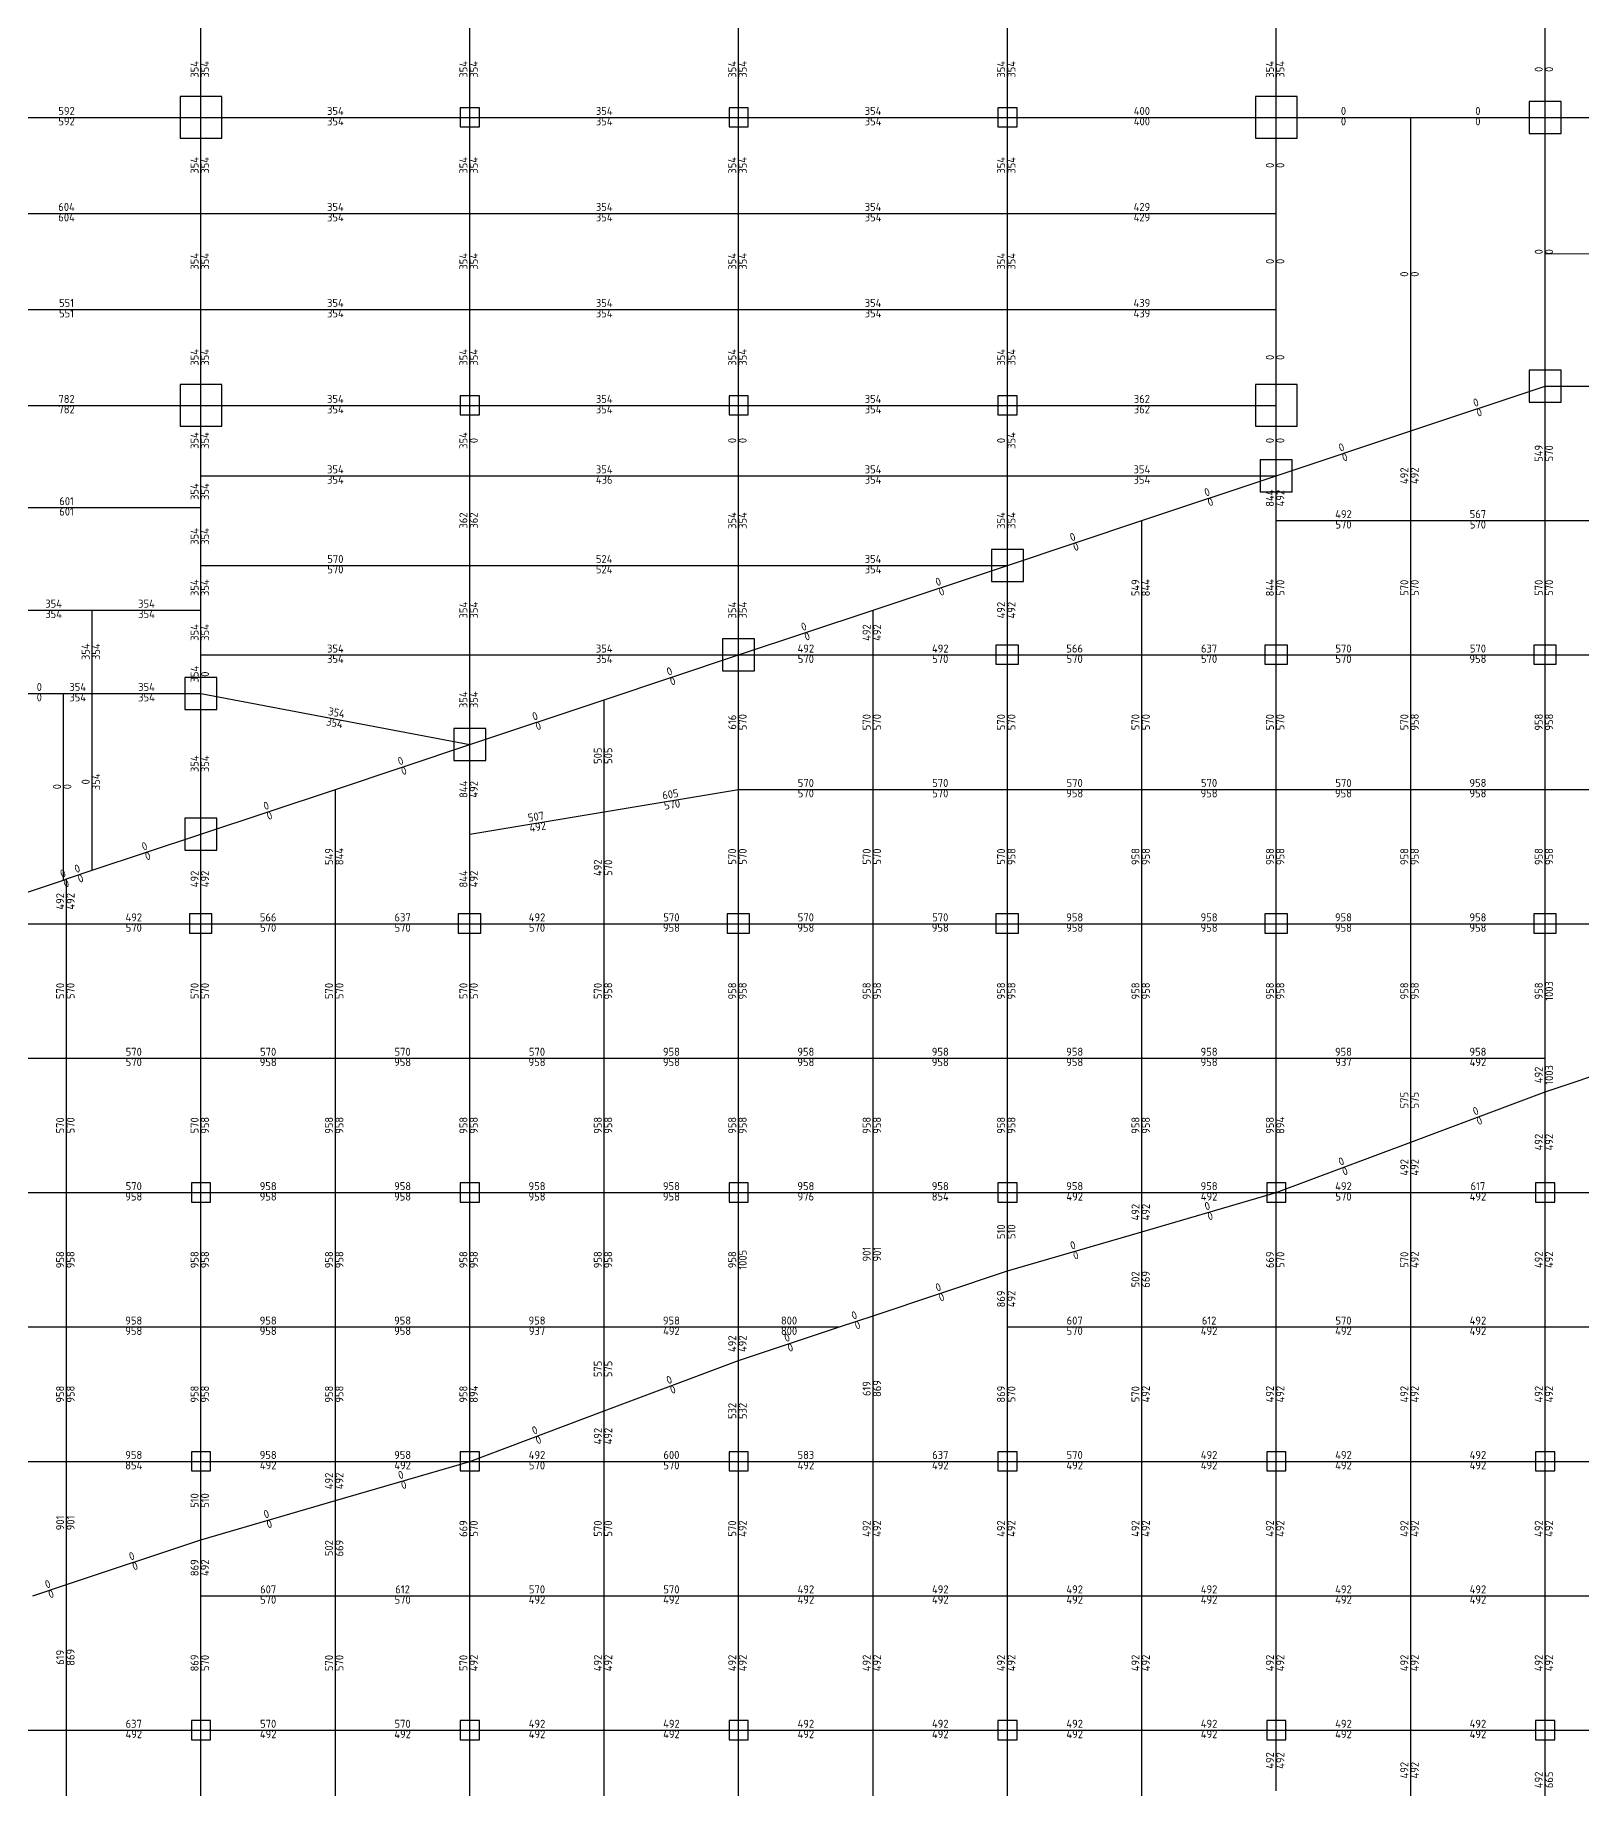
# Model space of a CAD drawing. Header units: millimetres. Extents: x -245177 to 1112891, y -1092030 to 122567.
# Drawn here: x -66884 to -18550, y -958058 to -903251 of the extents above; entities that cross this region are included whole.
import ezdxf
from ezdxf.enums import TextEntityAlignment as Align

# ---------------------------------------------------------------- set-up
doc = ezdxf.new("R2010")
doc.units = ezdxf.units.MM
doc.header["$MEASUREMENT"] = 0
for name, color, linetype in [('13', 4, 'Continuous'), ('dsg', 7, 'Continuous'), ('jiantu', 134, 'Continuous')]:
    doc.layers.add(name, color=color, linetype=linetype)
doc.styles.add('TrueTypeFont', font='yjkeng.shx', dxfattribs={"bigfont": 'yjkchn.shx'})

msp = doc.modelspace()

# ---------------------------------------------------------------- linework, layer by layer
at = {"layer": 'jiantu'}
for p, q in [((-61700, -905822), (-61700, -902822)), ((-53300, -905822), (-53300, -902822)), ((-44900, -905822), (-44900, -902822)), ((-36500, -905822), (-36500, -902822)), ((-28100, -905822), (-28100, -902822)), ((-19700, -905822), (-19700, -902822)), ((-70100, -905822), (-61700, -905822)), ((-61700, -905822), (-53300, -905822)), ((-61700, -908822), (-61700, -905822)), ((-53300, -905822), (-44900, -905822)), ((-53300, -908822), (-53300, -905822)), ((-44900, -905822), (-36500, -905822)), ((-44900, -908822), (-44900, -905822)), ((-36500, -905822), (-28100, -905822)), ((-36500, -908822), (-36500, -905822)), ((-28100, -905822), (-23900, -905822)), ((-28100, -908822), (-28100, -905822)), ((-23900, -905822), (-19700, -905822)), ((-23900, -915622), (-23900, -905822)), ((-19700, -914222), (-19700, -905822)), ((-19700, -905822), (-15500, -905822)), ((-70100, -908822), (-61700, -908822)), ((-61700, -911822), (-61700, -908822)), ((-61700, -908822), (-53300, -908822)), ((-53300, -911822), (-53300, -908822)), ((-53300, -908822), (-44900, -908822)), ((-44900, -911822), (-44900, -908822)), ((-44900, -908822), (-36500, -908822)), ((-36500, -911822), (-36500, -908822)), ((-36500, -908822), (-28100, -908822)), ((-28100, -911822), (-28100, -908822)), ((-19689, -910085), (-15500, -910069)), ((-70100, -911822), (-61700, -911822)), ((-61700, -914822), (-61700, -911822)), ((-61700, -911822), (-53300, -911822)), ((-53300, -914822), (-53300, -911822)), ((-53300, -911822), (-44900, -911822)), ((-44900, -914822), (-44900, -911822)), ((-44900, -911822), (-36500, -911822)), ((-36500, -914822), (-36500, -911822)), ((-36500, -911822), (-28100, -911822)), ((-28100, -914822), (-28100, -911822)), ((-23900, -915622), (-19700, -914222)), ((-19700, -918422), (-19700, -914222)), ((-19700, -914222), (-15500, -914222)), ((-70100, -914822), (-61700, -914822)), ((-61700, -914822), (-53300, -914822)), ((-61700, -917022), (-61700, -914822)), ((-53300, -914822), (-44900, -914822)), ((-53300, -917022), (-53300, -914822)), ((-44900, -914822), (-36500, -914822)), ((-44900, -917022), (-44900, -914822)), ((-36500, -914822), (-28100, -914822)), ((-36500, -917022), (-36500, -914822)), ((-28100, -917022), (-28100, -914822)), ((-28100, -917022), (-23900, -915622)), ((-23900, -918422), (-23900, -915622)), ((-61700, -917022), (-53300, -917022)), ((-61700, -918017), (-61700, -917022)), ((-53300, -919822), (-53300, -917022)), ((-53300, -917022), (-44900, -917022)), ((-44900, -919822), (-44900, -917022)), ((-44900, -917022), (-36500, -917022)), ((-36500, -919822), (-36500, -917022)), ((-36500, -917022), (-28100, -917022)), ((-32300, -918422), (-28100, -917022)), ((-28100, -918422), (-28100, -917022)), ((-70100, -918017), (-61700, -918017)), ((-61700, -919822), (-61700, -918017)), ((-36500, -919822), (-32300, -918422)), ((-32300, -922622), (-32300, -918422)), ((-28100, -918422), (-23900, -918422)), ((-28100, -922622), (-28100, -918422)), ((-23900, -922622), (-23900, -918422)), ((-23900, -918422), (-19700, -918422)), ((-19700, -918422), (-15500, -918422)), ((-19700, -922622), (-19700, -918422)), ((-61700, -919822), (-53300, -919822)), ((-61700, -921219), (-61700, -919822)), ((-53300, -922622), (-53300, -919822)), ((-53300, -919822), (-44900, -919822)), ((-44900, -922622), (-44900, -919822)), ((-44900, -919822), (-36500, -919822)), ((-40700, -921222), (-36500, -919822)), ((-36500, -922622), (-36500, -919822)), ((-67504, -921219), (-65104, -921219)), ((-65104, -923822), (-65104, -921219)), ((-65104, -921219), (-61700, -921219)), ((-61700, -922622), (-61700, -921219)), ((-44900, -922622), (-40700, -921222)), ((-40700, -922622), (-40700, -921222)), ((-61700, -923822), (-61700, -922622)), ((-61700, -922622), (-53300, -922622)), ((-53300, -925422), (-53300, -922622)), ((-53300, -922622), (-44900, -922622)), ((-49100, -924022), (-44900, -922622)), ((-44900, -922622), (-40700, -922622)), ((-44900, -926822), (-44900, -922622)), ((-40700, -922622), (-36500, -922622)), ((-40700, -926822), (-40700, -922622)), ((-36500, -926822), (-36500, -922622)), ((-36500, -922622), (-32300, -922622)), ((-32300, -922622), (-28100, -922622)), ((-32300, -926822), (-32300, -922622)), ((-28100, -926822), (-28100, -922622)), ((-28100, -922622), (-23900, -922622)), ((-23900, -922622), (-19700, -922622)), ((-23900, -926822), (-23900, -922622)), ((-19700, -926822), (-19700, -922622)), ((-19700, -922622), (-15500, -922622)), ((-67504, -923822), (-66000, -923822)), ((-66000, -923822), (-65104, -923822)), ((-66000, -929655), (-66000, -923822)), ((-65104, -923822), (-61700, -923822)), ((-65104, -929352), (-65104, -923822)), ((-61700, -928222), (-61700, -923822)), ((-61700, -923822), (-53300, -925422)), ((-53300, -925422), (-49100, -924022)), ((-49100, -927522), (-49100, -924022)), ((-57500, -926822), (-53300, -925422)), ((-53300, -928222), (-53300, -925422)), ((-61700, -928222), (-57500, -926822)), ((-57500, -931022), (-57500, -926822)), ((-49100, -927522), (-44900, -926822)), ((-44900, -926822), (-40700, -926822)), ((-44900, -931022), (-44900, -926822)), ((-40700, -926822), (-36500, -926822)), ((-40700, -931022), (-40700, -926822)), ((-36500, -926822), (-32300, -926822)), ((-36500, -931022), (-36500, -926822)), ((-32300, -926822), (-28100, -926822)), ((-32300, -931022), (-32300, -926822)), ((-28100, -926822), (-23900, -926822)), ((-28100, -931022), (-28100, -926822)), ((-23900, -926822), (-19700, -926822)), ((-23900, -931022), (-23900, -926822)), ((-19700, -926822), (-15500, -926822)), ((-19700, -931022), (-19700, -926822)), ((-53300, -928222), (-49100, -927522)), ((-49100, -931022), (-49100, -927522)), ((-65104, -929352), (-61700, -928222)), ((-61700, -931022), (-61700, -928222)), ((-53300, -931022), (-53300, -928222)), ((-65900, -929622), (-65104, -929352)), ((-70100, -931022), (-66000, -929655)), ((-66000, -929655), (-65900, -929622)), ((-65900, -931022), (-65900, -929622)), ((-70100, -931022), (-65900, -931022)), ((-65900, -931022), (-61700, -931022)), ((-65900, -935222), (-65900, -931022)), ((-61700, -935222), (-61700, -931022)), ((-61700, -931022), (-57500, -931022)), ((-57500, -931022), (-53300, -931022)), ((-57500, -935222), (-57500, -931022)), ((-53300, -935222), (-53300, -931022)), ((-53300, -931022), (-49100, -931022)), ((-49100, -931022), (-44900, -931022)), ((-49100, -935222), (-49100, -931022)), ((-44900, -935222), (-44900, -931022)), ((-44900, -931022), (-40700, -931022)), ((-40700, -931022), (-36500, -931022)), ((-40700, -935222), (-40700, -931022)), ((-36500, -935222), (-36500, -931022)), ((-36500, -931022), (-32300, -931022)), ((-32300, -931022), (-28100, -931022)), ((-32300, -935222), (-32300, -931022)), ((-28100, -935222), (-28100, -931022)), ((-28100, -931022), (-23900, -931022)), ((-23900, -931022), (-19700, -931022)), ((-23900, -935222), (-23900, -931022)), ((-19700, -935222), (-19700, -931022)), ((-19700, -931022), (-15500, -931022)), ((-19700, -936271), (-15500, -934871)), ((-70100, -935222), (-65900, -935222)), ((-65900, -939422), (-65900, -935222)), ((-65900, -935222), (-61700, -935222)), ((-61700, -935222), (-57500, -935222)), ((-61700, -939422), (-61700, -935222)), ((-57500, -939422), (-57500, -935222)), ((-57500, -935222), (-53300, -935222)), ((-53300, -935222), (-49100, -935222)), ((-53300, -939422), (-53300, -935222)), ((-49100, -939422), (-49100, -935222)), ((-49100, -935222), (-44900, -935222)), ((-44900, -935222), (-40700, -935222)), ((-44900, -939422), (-44900, -935222)), ((-40700, -939422), (-40700, -935222)), ((-40700, -935222), (-36500, -935222)), ((-36500, -935222), (-32300, -935222)), ((-36500, -939422), (-36500, -935222)), ((-32300, -939422), (-32300, -935222)), ((-32300, -935222), (-28100, -935222)), ((-28100, -935222), (-23900, -935222)), ((-28100, -939422), (-28100, -935222)), ((-23900, -935222), (-19700, -935222)), ((-23900, -937846), (-23900, -935222)), ((-19700, -936271), (-19700, -935222)), ((-23900, -937846), (-19700, -936271)), ((-19700, -939422), (-19700, -936271)), ((-28100, -939422), (-23900, -937846)), ((-23900, -939422), (-23900, -937846)), ((-70100, -939422), (-65900, -939422)), ((-65900, -939422), (-61700, -939422)), ((-65900, -943622), (-65900, -939422)), ((-61700, -943622), (-61700, -939422)), ((-61700, -939422), (-57500, -939422)), ((-57500, -939422), (-53300, -939422)), ((-57500, -943622), (-57500, -939422)), ((-53300, -943622), (-53300, -939422)), ((-53300, -939422), (-49100, -939422)), ((-49100, -939422), (-44900, -939422)), ((-49100, -943622), (-49100, -939422)), ((-44900, -943622), (-44900, -939422)), ((-44900, -939422), (-40700, -939422)), ((-40700, -939422), (-36500, -939422)), ((-40700, -943271), (-40700, -939422)), ((-36500, -941871), (-36500, -939422)), ((-36500, -939422), (-32300, -939422)), ((-32300, -939422), (-28100, -939422)), ((-32300, -940646), (-32300, -939422)), ((-32300, -940646), (-28100, -939422)), ((-28100, -943622), (-28100, -939422)), ((-28100, -939422), (-23900, -939422)), ((-23900, -939422), (-19700, -939422)), ((-23900, -943622), (-23900, -939422)), ((-19700, -943622), (-19700, -939422)), ((-19700, -939422), (-15500, -939422)), ((-36500, -941871), (-32300, -940646)), ((-32300, -943622), (-32300, -940646)), ((-40700, -943271), (-36500, -941871)), ((-36500, -943622), (-36500, -941871)), ((-70100, -943622), (-65900, -943622)), ((-65900, -947822), (-65900, -943622)), ((-65900, -943622), (-61700, -943622)), ((-61700, -943622), (-57500, -943622)), ((-61700, -947822), (-61700, -943622)), ((-57500, -947822), (-57500, -943622)), ((-57500, -943622), (-53300, -943622)), ((-53300, -943622), (-49100, -943622)), ((-53300, -947822), (-53300, -943622)), ((-49100, -943622), (-44900, -943622)), ((-49100, -946246), (-49100, -943622)), ((-44900, -943622), (-41751, -943622)), ((-44900, -944671), (-44900, -943622)), ((-44900, -944671), (-41751, -943622)), ((-41751, -943622), (-40700, -943271)), ((-40700, -947822), (-40700, -943271)), ((-36500, -943622), (-32300, -943622)), ((-36500, -947822), (-36500, -943622)), ((-32300, -947822), (-32300, -943622)), ((-32300, -943622), (-28100, -943622)), ((-28100, -943622), (-23900, -943622)), ((-28100, -947822), (-28100, -943622)), ((-23900, -947822), (-23900, -943622)), ((-23900, -943622), (-19700, -943622)), ((-19700, -943622), (-15500, -943622)), ((-19700, -947822), (-19700, -943622)), ((-49100, -946246), (-44900, -944671)), ((-44900, -947822), (-44900, -944671)), ((-53300, -947822), (-49100, -946246)), ((-49100, -947822), (-49100, -946246)), ((-70100, -947822), (-65900, -947822)), ((-65900, -947822), (-61700, -947822)), ((-65900, -951671), (-65900, -947822)), ((-61700, -950271), (-61700, -947822)), ((-61700, -947822), (-57500, -947822)), ((-57500, -947822), (-53300, -947822)), ((-57500, -949046), (-57500, -947822)), ((-57500, -949046), (-53300, -947822)), ((-53300, -952022), (-53300, -947822)), ((-53300, -947822), (-49100, -947822)), ((-49100, -947822), (-44900, -947822)), ((-49100, -952022), (-49100, -947822)), ((-44900, -952022), (-44900, -947822)), ((-44900, -947822), (-40700, -947822)), ((-40700, -947822), (-36500, -947822)), ((-40700, -952022), (-40700, -947822)), ((-36500, -952022), (-36500, -947822)), ((-36500, -947822), (-32300, -947822)), ((-32300, -947822), (-28100, -947822)), ((-32300, -952022), (-32300, -947822)), ((-28100, -952022), (-28100, -947822)), ((-28100, -947822), (-23900, -947822)), ((-23900, -947822), (-19700, -947822)), ((-23900, -952022), (-23900, -947822)), ((-19700, -952022), (-19700, -947822)), ((-19700, -947822), (-15500, -947822)), ((-61700, -950271), (-57500, -949046)), ((-57500, -952022), (-57500, -949046)), ((-65900, -951671), (-61700, -950271)), ((-61700, -952022), (-61700, -950271)), ((-66951, -952022), (-65900, -951671)), ((-65900, -956222), (-65900, -951671)), ((-61700, -952022), (-57500, -952022)), ((-61700, -956222), (-61700, -952022)), ((-57500, -956222), (-57500, -952022)), ((-57500, -952022), (-53300, -952022)), ((-53300, -952022), (-49100, -952022)), ((-53300, -956222), (-53300, -952022)), ((-49100, -956222), (-49100, -952022)), ((-49100, -952022), (-44900, -952022)), ((-44900, -952022), (-40700, -952022)), ((-44900, -956222), (-44900, -952022)), ((-40700, -956222), (-40700, -952022)), ((-40700, -952022), (-36500, -952022)), ((-36500, -952022), (-32300, -952022)), ((-36500, -956222), (-36500, -952022)), ((-32300, -956222), (-32300, -952022)), ((-32300, -952022), (-28100, -952022)), ((-28100, -952022), (-23900, -952022)), ((-28100, -956222), (-28100, -952022)), ((-23900, -956222), (-23900, -952022)), ((-23900, -952022), (-19700, -952022)), ((-19700, -952022), (-15500, -952022)), ((-19700, -956222), (-19700, -952022)), ((-70100, -956222), (-65900, -956222)), ((-65900, -956222), (-61700, -956222)), ((-65900, -960422), (-65900, -956222)), ((-61700, -960422), (-61700, -956222)), ((-61700, -956222), (-57500, -956222)), ((-57500, -956222), (-53300, -956222)), ((-57500, -960422), (-57500, -956222)), ((-53300, -960422), (-53300, -956222)), ((-53300, -956222), (-49100, -956222)), ((-49100, -956222), (-44900, -956222)), ((-49100, -960422), (-49100, -956222)), ((-44900, -960422), (-44900, -956222)), ((-44900, -956222), (-40700, -956222)), ((-40700, -956222), (-36500, -956222)), ((-40700, -960422), (-40700, -956222)), ((-36500, -960422), (-36500, -956222)), ((-36500, -956222), (-32300, -956222)), ((-32300, -956222), (-28100, -956222)), ((-32300, -960422), (-32300, -956222)), ((-28100, -958119), (-28100, -956222)), ((-28100, -956222), (-23900, -956222)), ((-23900, -956222), (-19700, -956222)), ((-23900, -958724), (-23900, -956222)), ((-19700, -959329), (-19700, -956222)), ((-19700, -956222), (-15500, -956222))]:
    msp.add_line(p, q, dxfattribs=at)
at = {"layer": 'jiantu', "color": 54}
for points in [[(-61050, -905172), (-62350, -905172), (-62350, -906472), (-61050, -906472)], [(-27450, -905172), (-28750, -905172), (-28750, -906472), (-27450, -906472)], [(-19200, -905322), (-20200, -905322), (-20200, -906322), (-19200, -906322)], [(-53000, -905522), (-53600, -905522), (-53600, -906122), (-53000, -906122)], [(-44600, -905522), (-45200, -905522), (-45200, -906122), (-44600, -906122)], [(-36200, -905522), (-36800, -905522), (-36800, -906122), (-36200, -906122)], [(-61050, -914172), (-62350, -914172), (-62350, -915472), (-61050, -915472)], [(-27450, -914172), (-28750, -914172), (-28750, -915472), (-27450, -915472)], [(-19200, -913722), (-20200, -913722), (-20200, -914722), (-19200, -914722)], [(-53000, -914522), (-53600, -914522), (-53600, -915122), (-53000, -915122)], [(-44600, -914522), (-45200, -914522), (-45200, -915122), (-44600, -915122)], [(-36200, -914522), (-36800, -914522), (-36800, -915122), (-36200, -915122)], [(-27600, -916522), (-28600, -916522), (-28600, -917522), (-27600, -917522)], [(-36000, -919322), (-37000, -919322), (-37000, -920322), (-36000, -920322)], [(-44400, -922122), (-45400, -922122), (-45400, -923122), (-44400, -923122)], [(-36160, -922312), (-36860, -922312), (-36860, -922912), (-36160, -922912)], [(-27755, -922312), (-28455, -922312), (-28455, -922912), (-27755, -922912)], [(-19355, -922312), (-20055, -922312), (-20055, -922912), (-19355, -922912)], [(-61200, -923322), (-62200, -923322), (-62200, -924322), (-61200, -924322)], [(-52800, -924922), (-53800, -924922), (-53800, -925922), (-52800, -925922)], [(-61200, -927722), (-62200, -927722), (-62200, -928722), (-61200, -928722)], [(-61360, -930712), (-62060, -930712), (-62060, -931312), (-61360, -931312)], [(-52960, -930712), (-53660, -930712), (-53660, -931312), (-52960, -931312)], [(-44560, -930712), (-45260, -930712), (-45260, -931312), (-44560, -931312)], [(-36160, -930712), (-36860, -930712), (-36860, -931312), (-36160, -931312)], [(-27755, -930712), (-28455, -930712), (-28455, -931312), (-27755, -931312)], [(-19355, -930712), (-20055, -930712), (-20055, -931312), (-19355, -931312)], [(-61400, -939122), (-62000, -939122), (-62000, -939722), (-61400, -939722)], [(-53000, -939122), (-53600, -939122), (-53600, -939722), (-53000, -939722)], [(-44600, -939122), (-45200, -939122), (-45200, -939722), (-44600, -939722)], [(-36200, -939122), (-36800, -939122), (-36800, -939722), (-36200, -939722)], [(-27800, -939122), (-28400, -939122), (-28400, -939722), (-27800, -939722)], [(-19400, -939122), (-20000, -939122), (-20000, -939722), (-19400, -939722)], [(-61400, -947522), (-62000, -947522), (-62000, -948122), (-61400, -948122)], [(-53000, -947522), (-53600, -947522), (-53600, -948122), (-53000, -948122)], [(-44600, -947522), (-45200, -947522), (-45200, -948122), (-44600, -948122)], [(-36200, -947522), (-36800, -947522), (-36800, -948122), (-36200, -948122)], [(-27800, -947522), (-28400, -947522), (-28400, -948122), (-27800, -948122)], [(-19400, -947522), (-20000, -947522), (-20000, -948122), (-19400, -948122)], [(-61400, -955922), (-62000, -955922), (-62000, -956522), (-61400, -956522)], [(-53000, -955922), (-53600, -955922), (-53600, -956522), (-53000, -956522)], [(-44600, -955922), (-45200, -955922), (-45200, -956522), (-44600, -956522)], [(-36200, -955922), (-36800, -955922), (-36800, -956522), (-36200, -956522)], [(-27800, -955922), (-28400, -955922), (-28400, -956522), (-27800, -956522)], [(-19400, -955922), (-20000, -955922), (-20000, -956522), (-19400, -956522)]]:
    msp.add_lwpolyline(points, close=True, dxfattribs=at)

# ---------------------------------------------------------------- texts
at = {"layer": '13', "color": 4, "linetype": 'Continuous', "style": 'TrueTypeFont'}
for s, p in [('592', (-65900, -905822)), ('604', (-65900, -908822)), ('551', (-65900, -911822)), ('601', (-65900, -918017)), ('567', (-21800, -918422)), ('570', (-57500, -919822)), ('566', (-34400, -922622)), ('637', (-30200, -922622)), ('570', (-26000, -922622)), ('570', (-21800, -922622)), ('570', (-42800, -926822)), ('570', (-38600, -926822)), ('570', (-34400, -926822)), ('570', (-30200, -926822)), ('570', (-26000, -926822)), ('566', (-59600, -931022)), ('637', (-55400, -931022)), ('570', (-47000, -931022)), ('570', (-42800, -931022)), ('570', (-38600, -931022)), ('570', (-63800, -935222)), ('570', (-59600, -935222)), ('570', (-55400, -935222)), ('570', (-51200, -935222)), ('570', (-63800, -939422)), ('617', (-21800, -939422)), ('607', (-34400, -943622)), ('612', (-30200, -943622)), ('570', (-26000, -943622)), ('600', (-47000, -947822)), ('583', (-42800, -947822)), ('637', (-38600, -947822)), ('570', (-34400, -947822)), ('607', (-59600, -952022)), ('612', (-55400, -952022)), ('570', (-51200, -952022)), ('570', (-47000, -952022)), ('637', (-63800, -956222)), ('570', (-59600, -956222)), ('570', (-55400, -956222))]:
    msp.add_text(s, height=250, dxfattribs=at).set_placement(p, align=Align.BOTTOM_CENTER)
for s, p in [('592', (-65900, -905822)), ('604', (-65900, -908822)), ('551', (-65900, -911822)), ('601', (-65900, -918017)), ('570', (-26000, -918422)), ('570', (-21800, -918422)), ('570', (-57500, -919822)), ('570', (-42800, -922622)), ('570', (-38600, -922622)), ('570', (-34400, -922622)), ('570', (-30200, -922622)), ('570', (-26000, -922622)), ('570', (-42800, -926822)), ('570', (-38600, -926822)), ('570', (-63800, -931022)), ('570', (-59600, -931022)), ('570', (-55400, -931022)), ('570', (-51200, -931022)), ('570', (-63800, -935222)), ('570', (-26000, -939422)), ('570', (-34400, -943622)), ('570', (-51200, -947822)), ('570', (-47000, -947822)), ('570', (-59600, -952022)), ('570', (-55400, -952022))]:
    msp.add_text(s, height=250, dxfattribs=at).set_placement(p, align=Align.TOP_CENTER)
for s, rotation, p in [('549', 90, (-19700, -916322)), ('549', 90, (-32300, -920522)), ('570', 90, (-23900, -920522)), ('570', 90, (-19700, -920522)), ('616', 90, (-44900, -924722)), ('570', 90, (-40700, -924722)), ('570', 90, (-36500, -924722)), ('570', 90, (-32300, -924722)), ('570', 90, (-28100, -924722)), ('570', 90, (-23900, -924722)), ('605', 9.4623, (-47000, -927172)), ('549', 90, (-57500, -928922)), ('570', 90, (-44900, -928922)), ('570', 90, (-40700, -928922)), ('570', 90, (-36500, -928922)), ('570', 90, (-65900, -933122)), ('570', 90, (-61700, -933122)), ('570', 90, (-57500, -933122)), ('570', 90, (-53300, -933122)), ('570', 90, (-49100, -933122)), ('575', 90, (-23900, -936534)), ('570', 90, (-65900, -937322)), ('570', 90, (-61700, -937322)), ('669', 90, (-28100, -941522)), ('570', 90, (-23900, -941522)), ('575', 90, (-49100, -944934)), ('619', 90, (-40700, -945546)), ('570', 90, (-32300, -945722)), ('532', 90, (-44900, -946246)), ('669', 90, (-53300, -949922)), ('570', 90, (-49100, -949922)), ('570', 90, (-44900, -949922)), ('619', 90, (-65900, -953946)), ('570', 90, (-57500, -954122)), ('570', 90, (-53300, -954122))]:
    msp.add_text(s, height=250, rotation=rotation, dxfattribs=at).set_placement(p, align=Align.BOTTOM_CENTER)
for s, rotation, p in [('570', 90, (-19700, -916322)), ('570', 90, (-28100, -920522)), ('570', 90, (-23900, -920522)), ('570', 90, (-19700, -920522)), ('570', 90, (-44900, -924722)), ('570', 90, (-40700, -924722)), ('570', 90, (-36500, -924722)), ('570', 90, (-32300, -924722)), ('570', 90, (-28100, -924722)), ('570', 9.4623, (-47000, -927172)), ('570', 90, (-44900, -928922)), ('570', 90, (-40700, -928922)), ('570', 90, (-49100, -929272)), ('570', 90, (-65900, -933122)), ('570', 90, (-61700, -933122)), ('570', 90, (-57500, -933122)), ('570', 90, (-53300, -933122)), ('575', 90, (-23900, -936534)), ('570', 90, (-65900, -937322)), ('570', 90, (-28100, -941522)), ('669', 90, (-32300, -942134)), ('575', 90, (-49100, -944934)), ('570', 90, (-36500, -945722)), ('532', 90, (-44900, -946246)), ('570', 90, (-53300, -949922)), ('570', 90, (-49100, -949922)), ('669', 90, (-57500, -950534)), ('570', 90, (-61700, -954122)), ('570', 90, (-57500, -954122)), ('665', 90, (-19700, -957775))]:
    msp.add_text(s, height=250, rotation=rotation, dxfattribs=at).set_placement(p, align=Align.TOP_CENTER)
at = {"layer": 'dsg', "color": 1, "linetype": 'Continuous', "style": 'TrueTypeFont'}
for s, rotation, p in [('354', 90, (-61700, -904322)), ('354', 90, (-53300, -904322)), ('354', 90, (-44900, -904322)), ('354', 90, (-36500, -904322)), ('354', 90, (-28100, -904322)), ('0', 90, (-19700, -904322)), ('354', 90, (-61700, -907322)), ('354', 90, (-53300, -907322)), ('354', 90, (-44900, -907322)), ('354', 90, (-36500, -907322)), ('0', 90, (-28100, -907322)), ('354', 90, (-61700, -910322)), ('354', 90, (-53300, -910322)), ('354', 90, (-44900, -910322)), ('354', 90, (-36500, -910322)), ('0', 90, (-28100, -910322)), ('0', 90, (-19700, -910022)), ('0', 90, (-23900, -910722)), ('354', 90, (-61700, -913322)), ('354', 90, (-53300, -913322)), ('354', 90, (-44900, -913322)), ('354', 90, (-36500, -913322)), ('0', 90, (-28100, -913322)), ('0', 18.4349, (-21800, -914922)), ('354', 90, (-61700, -915922)), ('354', 90, (-53300, -915922)), ('0', 90, (-44900, -915922)), ('0', 90, (-36500, -915922)), ('0', 90, (-28100, -915922)), ('0', 18.4349, (-26000, -916322)), ('492', 90, (-23900, -917022)), ('354', 90, (-61700, -917519)), ('0', 18.4349, (-30200, -917722)), ('362', 90, (-53300, -918422)), ('354', 90, (-44900, -918422)), ('354', 90, (-36500, -918422)), ('354', 90, (-61700, -918919)), ('0', 18.4349, (-34400, -919122)), ('354', 90, (-61700, -920520)), ('0', 18.4349, (-38600, -920522)), ('354', 90, (-53300, -921222)), ('354', 90, (-44900, -921222)), ('492', 90, (-36500, -921222)), ('354', 90, (-61700, -921920)), ('0', 18.4349, (-42800, -921922)), ('492', 90, (-40700, -921922)), ('354', 90, (-65104, -922520)), ('354', 90, (-61700, -923222)), ('0', 18.4349, (-47000, -923322)), ('354', 90, (-53300, -924022)), ('354', 349.2157, (-57500, -924622)), ('0', 18.4349, (-51200, -924722)), ('505', 90, (-49100, -925772)), ('354', 90, (-61700, -926022)), ('0', 18.4349, (-55400, -926122)), ('0', 90, (-66000, -926738)), ('0', 90, (-65104, -926587)), ('0', 18.4349, (-59600, -927522)), ('507', 9.4623, (-51200, -927872)), ('0', 18.3579, (-63402, -928787)), ('0', 18.4349, (-65950, -929638)), ('0', 18.764, (-65502, -929487)), ('492', 90, (-61700, -929622)), ('492', 90, (-49100, -929272)), ('492', 90, (-65900, -930322)), ('492', 90, (-19700, -935746)), ('0', 20.5586, (-21800, -937059)), ('492', 90, (-19700, -937846)), ('0', 20.5586, (-26000, -938634)), ('492', 90, (-23900, -938634)), ('492', 90, (-32300, -940034)), ('0', 16.2575, (-30200, -940034)), ('510', 90, (-36500, -940646)), ('0', 16.2575, (-34400, -941259)), ('492', 90, (-19700, -941522)), ('502', 90, (-32300, -942134)), ('0', 18.4349, (-38600, -942571)), ('0', 18.4349, (-41225, -943446)), ('492', 90, (-44900, -944146)), ('0', 18.4349, (-43325, -944146)), ('0', 20.5586, (-47000, -945459)), ('492', 90, (-28100, -945722)), ('492', 90, (-23900, -945722)), ('492', 90, (-19700, -945722)), ('0', 20.5586, (-51200, -947034)), ('492', 90, (-49100, -947034)), ('0', 16.2575, (-55400, -948434)), ('492', 90, (-57500, -948434)), ('510', 90, (-61700, -949046)), ('0', 16.2575, (-59600, -949659)), ('492', 90, (-40700, -949922)), ('492', 90, (-36500, -949922)), ('492', 90, (-32300, -949922)), ('492', 90, (-28100, -949922)), ('492', 90, (-23900, -949922)), ('492', 90, (-19700, -949922)), ('502', 90, (-57500, -950534)), ('0', 18.4349, (-63800, -950971)), ('0', 18.4349, (-66425, -951846)), ('492', 90, (-49100, -954122)), ('492', 90, (-44900, -954122)), ('492', 90, (-40700, -954122)), ('492', 90, (-36500, -954122)), ('492', 90, (-32300, -954122)), ('492', 90, (-28100, -954122)), ('492', 90, (-23900, -954122)), ('492', 90, (-19700, -954122)), ('492', 90, (-28100, -957170)), ('492', 90, (-23900, -957473)), ('492', 90, (-19700, -957775))]:
    msp.add_text(s, height=250, rotation=rotation, dxfattribs=at).set_placement(p, align=Align.BOTTOM_CENTER)
for s, rotation, p in [('354', 90, (-61700, -904322)), ('354', 90, (-53300, -904322)), ('354', 90, (-44900, -904322)), ('354', 90, (-36500, -904322)), ('354', 90, (-28100, -904322)), ('0', 90, (-19700, -904322)), ('354', 90, (-61700, -907322)), ('354', 90, (-53300, -907322)), ('354', 90, (-44900, -907322)), ('354', 90, (-36500, -907322)), ('0', 90, (-28100, -907322)), ('354', 90, (-61700, -910322)), ('354', 90, (-53300, -910322)), ('354', 90, (-44900, -910322)), ('354', 90, (-36500, -910322)), ('0', 90, (-28100, -910322)), ('0', 90, (-19700, -910022)), ('0', 90, (-23900, -910722)), ('354', 90, (-61700, -913322)), ('354', 90, (-53300, -913322)), ('354', 90, (-44900, -913322)), ('354', 90, (-36500, -913322)), ('0', 90, (-28100, -913322)), ('0', 18.4349, (-21800, -914922)), ('354', 90, (-61700, -915922)), ('354', 90, (-36500, -915922)), ('0', 90, (-53300, -915922)), ('0', 90, (-44900, -915922)), ('0', 90, (-28100, -915922)), ('0', 18.4349, (-26000, -916322)), ('492', 90, (-23900, -917022)), ('354', 90, (-61700, -917519)), ('0', 18.4349, (-30200, -917722)), ('492', 90, (-28100, -917722)), ('362', 90, (-53300, -918422)), ('354', 90, (-44900, -918422)), ('354', 90, (-36500, -918422)), ('354', 90, (-61700, -918919)), ('0', 18.4349, (-34400, -919122)), ('354', 90, (-61700, -920520)), ('0', 18.4349, (-38600, -920522)), ('354', 90, (-53300, -921222)), ('354', 90, (-44900, -921222)), ('492', 90, (-36500, -921222)), ('354', 90, (-61700, -921920)), ('492', 90, (-40700, -921922)), ('354', 90, (-65104, -922520)), ('0', 18.4349, (-42800, -921922)), ('0', 90, (-61700, -923222)), ('0', 18.4349, (-47000, -923322)), ('354', 90, (-53300, -924022)), ('354', 349.2157, (-57500, -924622)), ('0', 18.4349, (-51200, -924722)), ('505', 90, (-49100, -925772)), ('354', 90, (-61700, -926022)), ('0', 18.4349, (-55400, -926122)), ('0', 90, (-66000, -926738)), ('354', 90, (-65104, -926587)), ('492', 90, (-53300, -926822)), ('0', 18.4349, (-59600, -927522)), ('492', 9.4623, (-51200, -927872)), ('0', 18.3579, (-63402, -928787)), ('0', 18.764, (-65502, -929487)), ('492', 90, (-61700, -929622)), ('492', 90, (-53300, -929622)), ('0', 18.4349, (-65950, -929638)), ('492', 90, (-65900, -930322)), ('0', 20.5586, (-21800, -937059)), ('492', 90, (-19700, -937846)), ('0', 20.5586, (-26000, -938634)), ('492', 90, (-23900, -938634)), ('492', 90, (-32300, -940034)), ('510', 90, (-36500, -940646)), ('0', 16.2575, (-30200, -940034)), ('0', 16.2575, (-34400, -941259)), ('492', 90, (-23900, -941522)), ('492', 90, (-19700, -941522)), ('0', 18.4349, (-38600, -942571)), ('492', 90, (-36500, -942746)), ('0', 18.4349, (-41225, -943446)), ('492', 90, (-44900, -944146)), ('0', 18.4349, (-43325, -944146)), ('0', 20.5586, (-47000, -945459)), ('492', 90, (-32300, -945722)), ('492', 90, (-28100, -945722)), ('492', 90, (-23900, -945722)), ('492', 90, (-19700, -945722)), ('0', 20.5586, (-51200, -947034)), ('492', 90, (-49100, -947034)), ('492', 90, (-57500, -948434)), ('0', 16.2575, (-55400, -948434)), ('510', 90, (-61700, -949046)), ('0', 16.2575, (-59600, -949659)), ('492', 90, (-44900, -949922)), ('492', 90, (-40700, -949922)), ('492', 90, (-36500, -949922)), ('492', 90, (-32300, -949922)), ('492', 90, (-28100, -949922)), ('492', 90, (-23900, -949922)), ('492', 90, (-19700, -949922)), ('0', 18.4349, (-63800, -950971)), ('492', 90, (-61700, -951146)), ('0', 18.4349, (-66425, -951846)), ('492', 90, (-53300, -954122)), ('492', 90, (-49100, -954122)), ('492', 90, (-44900, -954122)), ('492', 90, (-40700, -954122)), ('492', 90, (-36500, -954122)), ('492', 90, (-32300, -954122)), ('492', 90, (-28100, -954122)), ('492', 90, (-23900, -954122)), ('492', 90, (-19700, -954122)), ('492', 90, (-28100, -957170)), ('492', 90, (-23900, -957473))]:
    msp.add_text(s, height=250, rotation=rotation, dxfattribs=at).set_placement(p, align=Align.TOP_CENTER)
for s, p in [('354', (-57500, -905822)), ('354', (-49100, -905822)), ('354', (-40700, -905822)), ('400', (-32300, -905822)), ('0', (-26000, -905822)), ('0', (-21800, -905822)), ('354', (-57500, -908822)), ('354', (-49100, -908822)), ('354', (-40700, -908822)), ('429', (-32300, -908822)), ('354', (-57500, -911822)), ('354', (-49100, -911822)), ('354', (-40700, -911822)), ('439', (-32300, -911822)), ('354', (-57500, -914822)), ('354', (-49100, -914822)), ('354', (-40700, -914822)), ('362', (-32300, -914822)), ('354', (-57500, -917022)), ('354', (-49100, -917022)), ('354', (-40700, -917022)), ('354', (-32300, -917022)), ('492', (-26000, -918422)), ('524', (-49100, -919822)), ('354', (-40700, -919822)), ('354', (-66304, -921219)), ('354', (-63402, -921219)), ('354', (-57500, -922622)), ('354', (-49100, -922622)), ('492', (-42800, -922622)), ('492', (-38600, -922622)), ('0', (-66752, -923822)), ('354', (-65552, -923822)), ('354', (-63402, -923822)), ('492', (-63800, -931022)), ('492', (-51200, -931022)), ('492', (-26000, -939422)), ('492', (-21800, -943622)), ('492', (-51200, -947822)), ('492', (-30200, -947822)), ('492', (-26000, -947822)), ('492', (-21800, -947822)), ('492', (-42800, -952022)), ('492', (-38600, -952022)), ('492', (-34400, -952022)), ('492', (-30200, -952022)), ('492', (-26000, -952022)), ('492', (-21800, -952022)), ('492', (-51200, -956222)), ('492', (-47000, -956222)), ('492', (-42800, -956222)), ('492', (-38600, -956222)), ('492', (-34400, -956222)), ('492', (-30200, -956222)), ('492', (-26000, -956222)), ('492', (-21800, -956222))]:
    msp.add_text(s, height=250, dxfattribs=at).set_placement(p, align=Align.BOTTOM_CENTER)
for s, p in [('354', (-57500, -905822)), ('354', (-49100, -905822)), ('354', (-40700, -905822)), ('400', (-32300, -905822)), ('0', (-26000, -905822)), ('0', (-21800, -905822)), ('354', (-57500, -908822)), ('354', (-49100, -908822)), ('354', (-40700, -908822)), ('429', (-32300, -908822)), ('354', (-57500, -911822)), ('354', (-49100, -911822)), ('354', (-40700, -911822)), ('439', (-32300, -911822)), ('354', (-57500, -914822)), ('354', (-49100, -914822)), ('354', (-40700, -914822)), ('362', (-32300, -914822)), ('354', (-57500, -917022)), ('436', (-49100, -917022)), ('354', (-40700, -917022)), ('354', (-32300, -917022)), ('524', (-49100, -919822)), ('354', (-40700, -919822)), ('354', (-66304, -921219)), ('354', (-63402, -921219)), ('354', (-57500, -922622)), ('354', (-49100, -922622)), ('0', (-66752, -923822)), ('354', (-65552, -923822)), ('354', (-63402, -923822)), ('492', (-21800, -935222)), ('492', (-34400, -939422)), ('492', (-30200, -939422)), ('492', (-21800, -939422)), ('492', (-47000, -943622)), ('492', (-30200, -943622)), ('492', (-26000, -943622)), ('492', (-21800, -943622)), ('492', (-59600, -947822)), ('492', (-55400, -947822)), ('492', (-42800, -947822)), ('492', (-38600, -947822)), ('492', (-34400, -947822)), ('492', (-30200, -947822)), ('492', (-26000, -947822)), ('492', (-21800, -947822)), ('492', (-51200, -952022)), ('492', (-47000, -952022)), ('492', (-42800, -952022)), ('492', (-38600, -952022)), ('492', (-34400, -952022)), ('492', (-30200, -952022)), ('492', (-26000, -952022)), ('492', (-21800, -952022)), ('492', (-63800, -956222)), ('492', (-59600, -956222)), ('492', (-55400, -956222)), ('492', (-51200, -956222)), ('492', (-47000, -956222)), ('492', (-42800, -956222)), ('492', (-38600, -956222)), ('492', (-34400, -956222)), ('492', (-30200, -956222)), ('492', (-26000, -956222)), ('492', (-21800, -956222))]:
    msp.add_text(s, height=250, dxfattribs=at).set_placement(p, align=Align.TOP_CENTER)
at = {"layer": 'dsg', "color": 2, "linetype": 'Continuous', "style": 'TrueTypeFont'}
for s, p in [('782', (-65900, -914822)), ('800', (-43325, -943622))]:
    msp.add_text(s, height=250, dxfattribs=at).set_placement(p, align=Align.BOTTOM_CENTER)
for s, p in [('782', (-65900, -914822)), ('854', (-38600, -939422)), ('800', (-43325, -943622)), ('854', (-63800, -947822))]:
    msp.add_text(s, height=250, dxfattribs=at).set_placement(p, align=Align.TOP_CENTER)
for s, p in [('844', (-28100, -917722)), ('844', (-28100, -920522)), ('844', (-53300, -926822)), ('844', (-53300, -929622)), ('901', (-40700, -941346)), ('869', (-36500, -942746)), ('869', (-36500, -945722)), ('901', (-65900, -949746)), ('869', (-61700, -951146)), ('869', (-61700, -954122))]:
    msp.add_text(s, height=250, rotation=90, dxfattribs=at).set_placement(p, align=Align.BOTTOM_CENTER)
for s, p in [('844', (-32300, -920522)), ('844', (-57500, -928922)), ('894', (-28100, -937322)), ('901', (-40700, -941346)), ('869', (-40700, -945546)), ('894', (-53300, -945722)), ('901', (-65900, -949746)), ('869', (-65900, -953946))]:
    msp.add_text(s, height=250, rotation=90, dxfattribs=at).set_placement(p, align=Align.TOP_CENTER)
at = {"layer": 'dsg', "color": 6, "linetype": 'Continuous', "style": 'TrueTypeFont'}
for s, p in [('958', (-21800, -922622)), ('958', (-34400, -926822)), ('958', (-30200, -926822)), ('958', (-26000, -926822)), ('958', (-21800, -926822)), ('958', (-47000, -931022)), ('958', (-42800, -931022)), ('958', (-38600, -931022)), ('958', (-34400, -931022)), ('958', (-30200, -931022)), ('958', (-26000, -931022)), ('958', (-21800, -931022)), ('958', (-59600, -935222)), ('958', (-55400, -935222)), ('958', (-51200, -935222)), ('958', (-47000, -935222)), ('958', (-42800, -935222)), ('958', (-38600, -935222)), ('958', (-34400, -935222)), ('958', (-30200, -935222)), ('937', (-26000, -935222)), ('958', (-63800, -939422)), ('958', (-59600, -939422)), ('958', (-55400, -939422)), ('958', (-51200, -939422)), ('958', (-47000, -939422)), ('976', (-42800, -939422)), ('958', (-63800, -943622)), ('958', (-59600, -943622)), ('958', (-55400, -943622)), ('937', (-51200, -943622))]:
    msp.add_text(s, height=250, dxfattribs=at).set_placement(p, align=Align.TOP_CENTER)
for s, p in [('958', (-23900, -924722)), ('958', (-19700, -924722)), ('958', (-36500, -928922)), ('958', (-32300, -928922)), ('958', (-28100, -928922)), ('958', (-23900, -928922)), ('958', (-19700, -928922)), ('958', (-49100, -933122)), ('958', (-44900, -933122)), ('958', (-40700, -933122)), ('958', (-36500, -933122)), ('958', (-32300, -933122)), ('958', (-28100, -933122)), ('958', (-23900, -933122)), ('1003', (-19700, -933122)), ('1003', (-19700, -935746)), ('958', (-61700, -937322)), ('958', (-57500, -937322)), ('958', (-53300, -937322)), ('958', (-49100, -937322)), ('958', (-44900, -937322)), ('958', (-40700, -937322)), ('958', (-36500, -937322)), ('958', (-32300, -937322)), ('958', (-65900, -941522)), ('958', (-61700, -941522)), ('958', (-57500, -941522)), ('958', (-53300, -941522)), ('958', (-49100, -941522)), ('1005', (-44900, -941522)), ('958', (-65900, -945722)), ('958', (-61700, -945722)), ('958', (-57500, -945722))]:
    msp.add_text(s, height=250, rotation=90, dxfattribs=at).set_placement(p, align=Align.TOP_CENTER)
for p in [(-19700, -924722), (-32300, -928922), (-28100, -928922), (-23900, -928922), (-19700, -928922), (-44900, -933122), (-40700, -933122), (-36500, -933122), (-32300, -933122), (-28100, -933122), (-23900, -933122), (-19700, -933122), (-57500, -937322), (-53300, -937322), (-49100, -937322), (-44900, -937322), (-40700, -937322), (-36500, -937322), (-32300, -937322), (-28100, -937322), (-65900, -941522), (-61700, -941522), (-57500, -941522), (-53300, -941522), (-49100, -941522), (-44900, -941522), (-65900, -945722), (-61700, -945722), (-57500, -945722), (-53300, -945722)]:
    msp.add_text('958', height=250, rotation=90, dxfattribs=at).set_placement(p, align=Align.BOTTOM_CENTER)
for p in [(-21800, -926822), (-34400, -931022), (-30200, -931022), (-26000, -931022), (-21800, -931022), (-47000, -935222), (-42800, -935222), (-38600, -935222), (-34400, -935222), (-30200, -935222), (-26000, -935222), (-21800, -935222), (-59600, -939422), (-55400, -939422), (-51200, -939422), (-47000, -939422), (-42800, -939422), (-38600, -939422), (-34400, -939422), (-30200, -939422), (-63800, -943622), (-59600, -943622), (-55400, -943622), (-51200, -943622), (-47000, -943622), (-63800, -947822), (-59600, -947822), (-55400, -947822)]:
    msp.add_text('958', height=250, dxfattribs=at).set_placement(p, align=Align.BOTTOM_CENTER)

doc.saveas('drawing.dxf')
